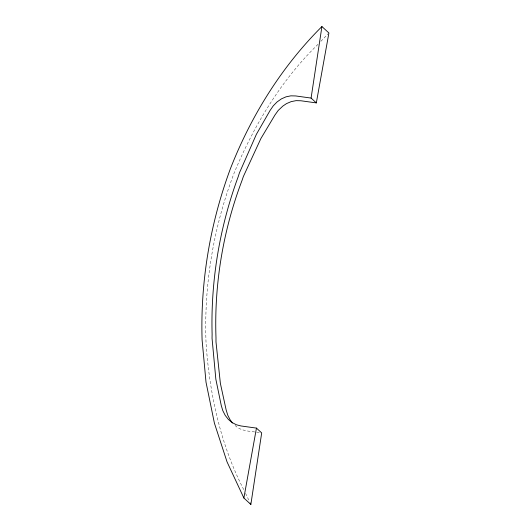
<?xml version="1.0" encoding="UTF-8"?>
<svg xmlns="http://www.w3.org/2000/svg" width="531" height="531" viewBox="0 0 531 531"><rect width="100%" height="100%" fill="white"/><g stroke="black" fill="none" stroke-linecap="round" stroke-linejoin="round"><path stroke-width="0.4" stroke-dasharray="2.65 1.99" d="M318.003 44.319C281.145 80.234 254.17 125.064 234.417 172.31C213.442 226.777 203.731 285.2 206.074 343.517C209.586 394.234 220.597 445.071 244.147 490.438M320.87 41.338L328.331 33.579M259.254 432.586C251.103 431.139 241.499 431.683 235.1 425.49M245.561 493.385L249.444 501.503"/><path stroke-width="0.8" d="M316.323 102.901L311.086 98.076L321.925 26.55L328.908 32.988L316.323 102.901L300.918 100.771L296.079 100.651L291.22 101.607L286.514 103.605L282.844 106.087L278.231 110.428L274.958 115.015L260.887 138.551L243.364 176.518L242.05 180.394C223.053 230.507 214.106 284.211 215.991 337.782L215.991 341.884L220.365 383.342L226.14 409.912L227.772 415.235L230.235 420.014L232.558 422.961M321.925 26.55C281.609 66.694 251.123 115.785 230.434 168.639C210.157 223.292 200.306 281.563 202.092 339.847L206.015 382.214L214.405 423.141L227.042 461.897L243.875 498.012L250.858 504.45L261.69 432.924L256.453 428.099L241.047 425.968L236.401 424.78L232.113 422.557L228.337 419.39L225.204 415.375L222.801 410.649L221.235 405.399L215.838 379.167L212.048 338.254L212.115 334.205C210.641 280.68 219.668 227.049 238.167 176.816L239.428 172.894L256.36 134.376L270.06 110.501L273.259 105.848L277.089 101.932L281.397 98.885L286.036 96.828L290.855 95.839L295.681 95.945L311.086 98.076M243.875 498.012L256.453 428.099M250.147 502.976L250.858 504.45"/></g></svg>
